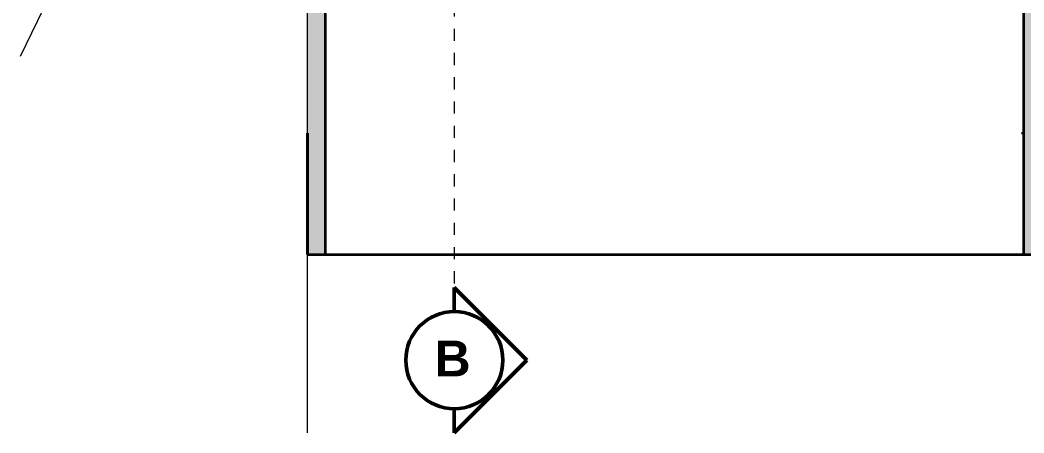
# Model space of a CAD drawing. Header units: metres. Extents: x 42 to 294, y -52 to 32.
# Drawn here: x 223.46 to 231.74, y -4.14 to -0.73 of the extents above; entities that cross this region are included whole.
import ezdxf

# ---------------------------------------------------------------- set-up
doc = ezdxf.new("R2010")
doc.units = ezdxf.units.M
doc.header["$LTSCALE"] = 0.15
doc.linetypes.add('ACAD_ISO04W100', pattern=[30, 24, -3, 0, -3])
doc.linetypes.add('Trazo punto', pattern=[0.015875, 0.00635, -0.004763, 0, -0.004763])
doc.layers.get('0').update_dxf_attribs({"lineweight": 20})
for name, color, linetype, lineweight in [('A-----SYP', 6, 'Continuous', 50), ('A-WALL', 2, 'Continuous', 30), ('C-TOPO', 2, 'Continuous', 9), ('S-GRIDIDM', 1, 'Continuous', 20)]:
    doc.layers.add(name, color=color, linetype=linetype, lineweight=lineweight)
doc.layers.add('MUROS', color=11, linetype='Continuous')
doc.styles.get("Standard").update_dxf_attribs({"font": 'arial.ttf', "height": 0.15})

# ---------------------------------------------------------------- blocks, each defined once
blk = doc.blocks.new('Sección - Extremo de sección-3896-Sección  1')
at = {"layer": 'A-----SYP'}
for p, q in [((-6.7707, -3.6192), (-6.7707, -3.4192)), ((-6.7707, -3.4192), (-6.1725, -4.0192)), ((-6.1725, -4.0192), (-6.7707, -4.6192)), ((-6.7707, -4.6192), (-6.7707, -4.4192))]:
    blk.add_line(p, q, dxfattribs=at)
blk.add_circle((-6.7707, -4.0192), 0.4, dxfattribs=at)
blk.add_arc((-6.7707, -4.0192), 0.4, 270, 90, dxfattribs=at)

msp = doc.modelspace()

# ---------------------------------------------------------------- hatches: boundary and pattern name
at = {"layer": 'MUROS', "ltscale": 0.1}
h = msp.add_hatch(color=256, dxfattribs=at)
h.paths.add_polyline_path([(232.0327, 0.1342), (231.7327, 0.1342), (231.7327, -2.6658), (232.0327, -2.6658)])
edge = h.paths.add_edge_path()
edge.add_line((233.9178, -1.9692), (233.9098, -1.9692))
edge.add_line((233.9098, -1.9692), (233.6511, -1.9592))
edge.add_line((233.6511, -1.9592), (233.6511, -1.9192))
edge.add_line((233.6511, -1.9192), (233.6511, -1.7825))
edge.add_line((233.6511, -1.7825), (233.6431, -1.7825))
edge.add_line((233.6431, -1.7825), (233.3844, -1.7725))
edge.add_line((233.3844, -1.7725), (233.3844, -1.7325))
edge.add_line((233.3844, -1.7325), (233.3844, -1.5958))
edge.add_line((233.3844, -1.5958), (233.3764, -1.5958))
edge.add_line((233.3764, -1.5958), (233.1177, -1.5858))
edge.add_line((233.1177, -1.5858), (233.1177, -1.5458))
edge.add_line((233.1177, -1.5458), (233.1177, -1.4092))
edge.add_line((233.1177, -1.4092), (233.1097, -1.4092))
edge.add_line((233.1097, -1.4092), (232.0327, -1.3992))
edge.add_line((232.0327, -1.3992), (232.0327, -1.5307))
edge.add_spline(control_points=[(232.0327, -1.5307), (232.0737, -1.5317), (232.1556, -1.5339), (232.2783, -1.538), (232.4011, -1.5432), (232.5238, -1.5497), (232.6259, -1.5568), (232.7075, -1.5639), (232.7687, -1.57), (232.8297, -1.577), (232.9109, -1.5875), (232.9917, -1.6003), (233.0723, -1.614), (233.1126, -1.6214), (233.1327, -1.6252)], knot_values=[0, 0, 0, 0, 0.122879, 0.245713, 0.36854, 0.491456, 0.614219, 0.675688, 0.737169, 0.798629, 0.860046, 0.982647, 1.044031, 1.105479, 1.105479, 1.105479, 1.105479], degree=3, periodic=0)
edge.add_line((233.1327, -1.6252), (233.1327, -1.7916))
edge.add_line((233.1327, -1.7916), (234.3816, -2.6658))
edge.add_line((234.3816, -2.6658), (234.7177, -2.6658))
edge.add_line((234.7177, -2.6658), (234.7177, -2.5292))
edge.add_line((234.7177, -2.5292), (234.7097, -2.5292))
edge.add_line((234.7097, -2.5292), (234.4512, -2.5192))
edge.add_line((234.4512, -2.5192), (234.4512, -2.4792))
edge.add_line((234.4512, -2.4792), (234.4512, -2.3425))
edge.add_line((234.4512, -2.3425), (234.4432, -2.3425))
edge.add_line((234.4432, -2.3425), (234.1845, -2.3325))
edge.add_line((234.1845, -2.3325), (234.1845, -2.2925))
edge.add_line((234.1845, -2.2925), (234.1845, -2.1558))
edge.add_line((234.1845, -2.1558), (234.1765, -2.1558))
edge.add_line((234.1765, -2.1558), (233.9178, -2.1458))
edge.add_line((233.9178, -2.1458), (233.9178, -2.1058))
edge.add_line((233.9178, -2.1058), (233.9178, -1.9692))
h = msp.add_hatch(color=256, dxfattribs=at)
h.paths.add_polyline_path([(225.8311, -0.4658), (223.8689, -0.4658), (223.6616, -0.4658), (223.5692, -0.6043), (223.7139, -0.5225), (223.6491, -0.6558), (225.8311, -0.6558)])
h.paths.add_polyline_path([(225.9827, -0.6558), (225.8327, -0.6558), (225.8327, -2.6658), (225.9827, -2.6658)])
h.paths.add_polyline_path([(227.0427, -0.4759), (227.0427, -0.3249), (225.8327, -0.4658), (225.8327, -0.6168)])
h.paths.add_polyline_path([(228.7077, -0.2474), (227.7077, -0.2474), (227.7077, -0.3974), (228.7077, -0.3974)])
h.paths.add_polyline_path([(227.7077, -0.2474), (227.0427, -0.3249), (227.0427, -0.4759), (227.7077, -0.3984)])

# ---------------------------------------------------------------- linework, layer by layer
at = {"ltscale": 0.1}
msp.add_line((223.7139, -0.5225), (223.465, -1.0344), dxfattribs=at)
at = {"layer": 'A-----SYP', "linetype": 'Trazo punto', "lineweight": 15}
for p, q in [((227.0427, 22.9959), (227.0427, -3.137)), ((227.0427, -3.937), (227.0427, -4.085))]:
    msp.add_line(p, q, dxfattribs=at)
at = {"layer": 'A-WALL', "lineweight": 35}
for p, q in [((231.7327, 0.1342), (231.7327, -2.6658)), ((225.9827, -2.6658), (225.9827, -0.6558)), ((225.8327, -1.6658), (225.8327, -2.6658)), ((225.8327, -2.6658), (225.9827, -2.6658)), ((225.9827, -2.6658), (232.0327, -2.6658))]:
    msp.add_line(p, q, dxfattribs=at)
at = {"layer": 'A-WALL'}
for p, q in [((225.8327, -1.6658), (225.8311, -1.6658)), ((225.8311, -1.6658), (225.8311, -2.6658)), ((231.7327, -1.6658), (231.7163, -1.6658)), ((225.8311, -2.6658), (225.8327, -2.6658)), ((231.7163, -2.6658), (231.7327, -2.6658))]:
    msp.add_line(p, q, dxfattribs=at)
at = {"layer": 'C-TOPO'}
for p, q in [((225.8312, -0.8112), (225.8327, -0.8097)), ((225.8314, -0.9525), (225.8327, -0.9512)), ((225.8315, -1.0939), (225.8327, -1.0926)), ((225.8316, -1.2352), (225.8327, -1.234)), ((225.8317, -1.3765), (225.8327, -1.3754)), ((225.8318, -1.5178), (225.8327, -1.5168)), ((225.8319, -1.6591), (225.8327, -1.6583))]:
    msp.add_line(p, q, dxfattribs=at)
at = {"layer": 'S-GRIDIDM', "linetype": 'ACAD_ISO04W100'}
msp.add_line((225.8327, -4.137), (225.8327, 23.0158), dxfattribs=at)

# ---------------------------------------------------------------- block references
at = {"layer": 'A-----SYP'}
msp.add_blockref('Sección - Extremo de sección-3896-Sección  1', (233.8134, 0.4822), dxfattribs=at)

# ---------------------------------------------------------------- next in the draw order: texts
at = {"layer": 'A-----SYP', "insert": (227.0284, -3.3759), "char_height": 0.29506, "width": 0.162, "attachment_point": 2, "line_spacing_factor": 0.938532, "bg_fill": 3, "box_fill_scale": 1.25, "bg_fill_color": 0, "bg_fill_transparency": 0}
msp.add_mtext('{\\fArial|b1|i0|c0|p34;B}', dxfattribs=at)

doc.saveas('drawing.dxf')
